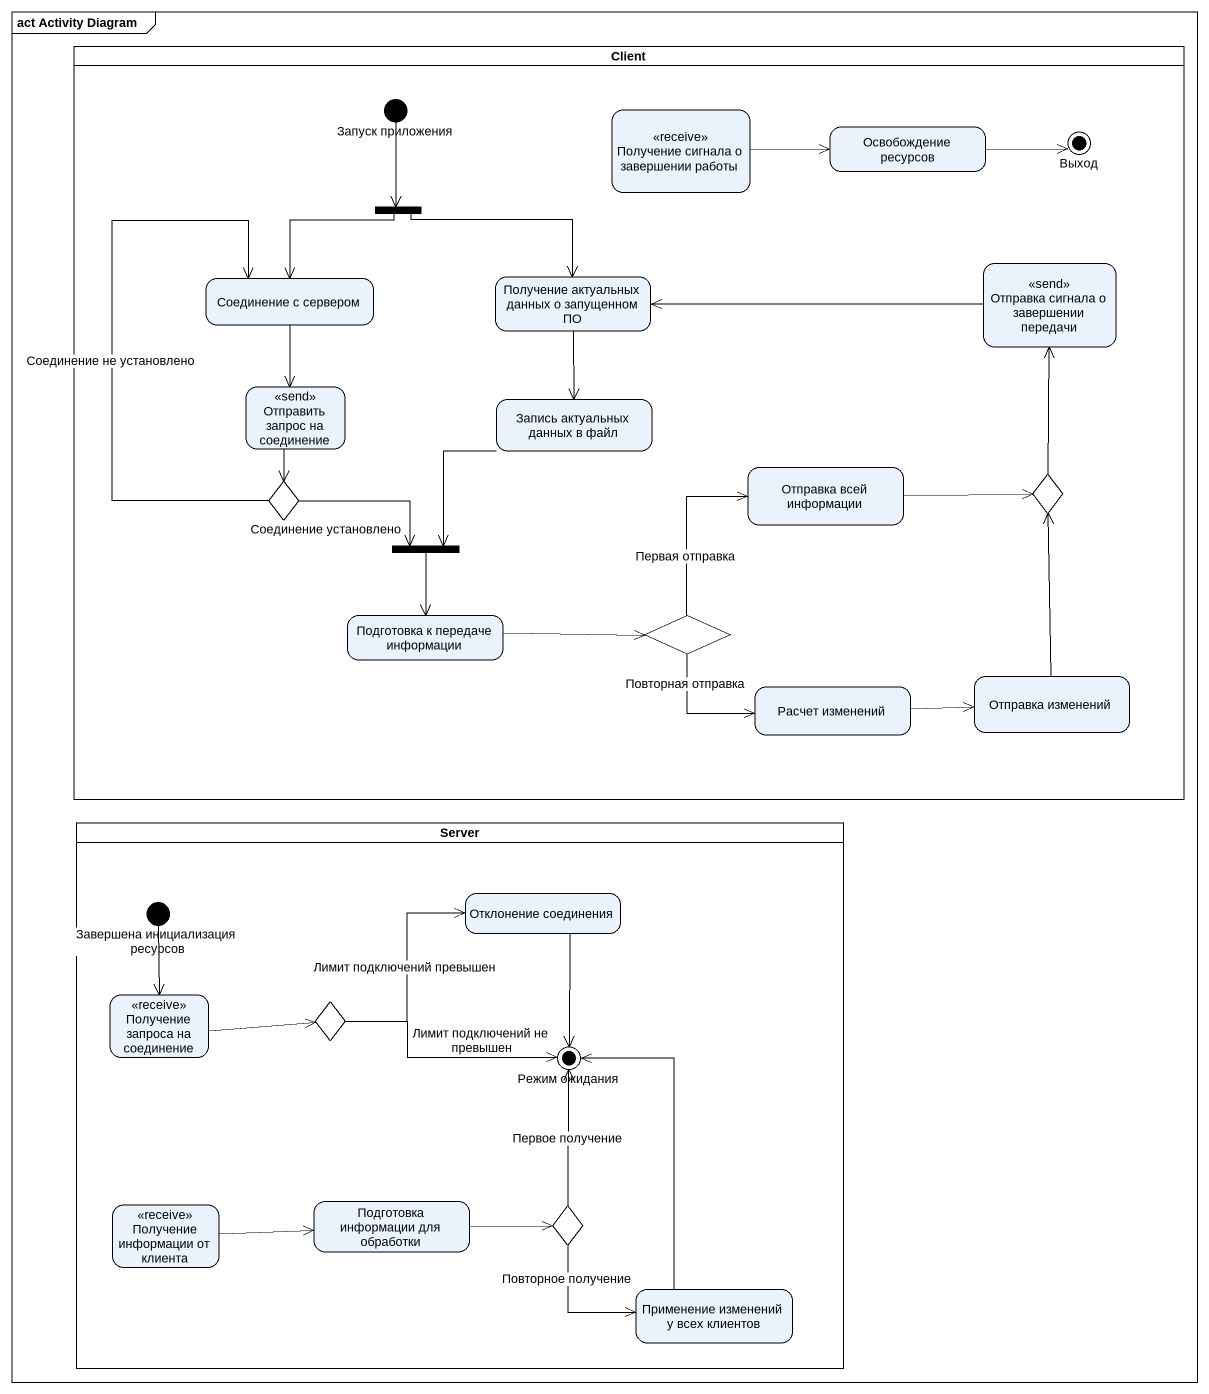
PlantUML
@startuml
mainframe act Activity Diagram
hide empty description
state Client <<partition>> {
  state "Запуск приложения" as Запуск_приложения <<start>>
  state "Получение сигнала о завершении работы" as Получение_сигнала_о <<receive>>
  state "Освобождение ресурсов" as Освобождение_ресурсов
  state Выход <<end>>
  state fork1 <<fork>>
  state "Отправка сигнала о завершении передачи" as Отправка_сигнала_о <<send>>
  state "Соединение с сервером" as Соединение_с_сервером
  state "Получение актуальных данных о запущенном ПО" as Получение_актуальных_данных
  state "Отправить запрос на соединение" as Отправить_запрос_на <<send>>
  state "Запись актуальных данных в файл" as Запись_актуальных_данных_в
  state choice1 <<choice>>
  state "Отправка всей информации" as Отправка_всей_информации
  state choice2 <<choice>>
  state fork2 <<join>>
  state "Подготовка к передаче информации" as Подготовка_к_передаче
  state choice3 <<choice>>
  state "Расчет изменений" as Расчет_изменений
  state "Отправка изменений" as Отправка_изменений
}
state Server <<partition>> {
  state "Отклонение соединения" as Отклонение_соединения
  state "Завершена инициализация ресурсов" as Завершена_инициализация <<start>>
  state "Получение запроса на соединение" as Получение_запроса_на <<receive>>
  state choice4 <<choice>>
  state "Режим ожидания" as Режим_ожидания <<end>>
  state "Получение информации от клиента" as Получение_информации_от <<receive>>
  state "Подготовка информации для обработки" as Подготовка_информации_для
  state choice5 <<choice>>
  state "Применение изменений у всех клиентов" as Применение_изменений_у_всех
}
Запуск_приложения --> fork1
Получение_сигнала_о -right-> Освобождение_ресурсов
Освобождение_ресурсов -right-> Выход
fork1 --> Соединение_с_сервером
fork1 -right-> Получение_актуальных_данных
Отправка_сигнала_о -left-> Получение_актуальных_данных
Соединение_с_сервером --> Отправить_запрос_на
Получение_актуальных_данных --> Запись_актуальных_данных_в
Отправить_запрос_на --> choice1
Запись_актуальных_данных_в --> fork2
choice1 -up-> Соединение_с_сервером : Соединение не установлено
choice1 -right-> fork2 : Соединение установлено
Отправка_всей_информации -right-> choice2
choice2 -up-> Отправка_сигнала_о
fork2 --> Подготовка_к_передаче
Подготовка_к_передаче -right-> choice3
choice3 -up-> Отправка_всей_информации : Первая отправка
choice3 -right-> Расчет_изменений : Повторная отправка
Расчет_изменений -right-> Отправка_изменений
Отправка_изменений -up-> choice2
Отклонение_соединения --> Режим_ожидания
Завершена_инициализация --> Получение_запроса_на
Получение_запроса_на -right-> choice4
choice4 -right-> Отклонение_соединения : Лимит подключений превышен
choice4 -right-> Режим_ожидания : Лимит подключений не превышен
Получение_информации_от -right-> Подготовка_информации_для
Подготовка_информации_для -right-> choice5
choice5 -up-> Режим_ожидания : Первое получение
choice5 --> Применение_изменений_у_всех : Повторное получение
Применение_изменений_у_всех -up-> Режим_ожидания
@enduml
